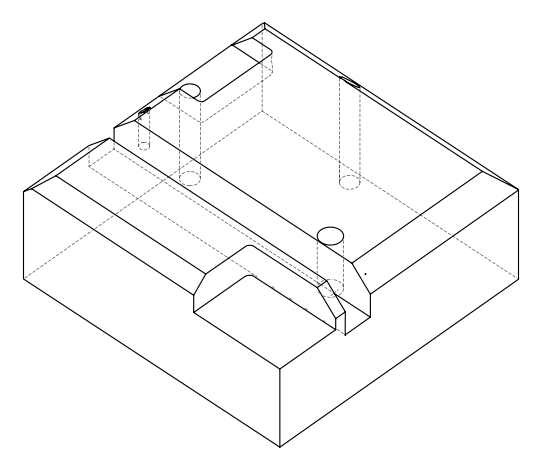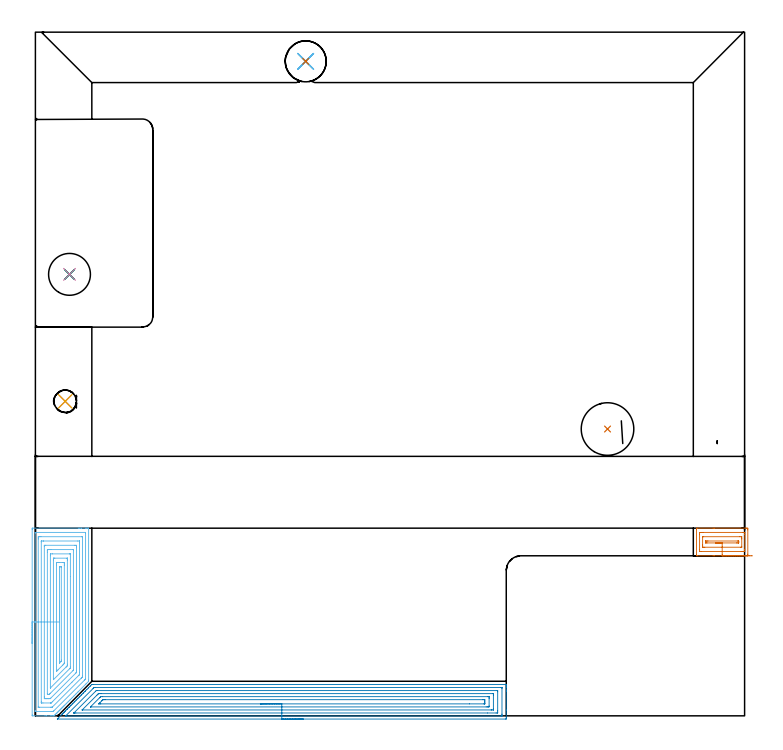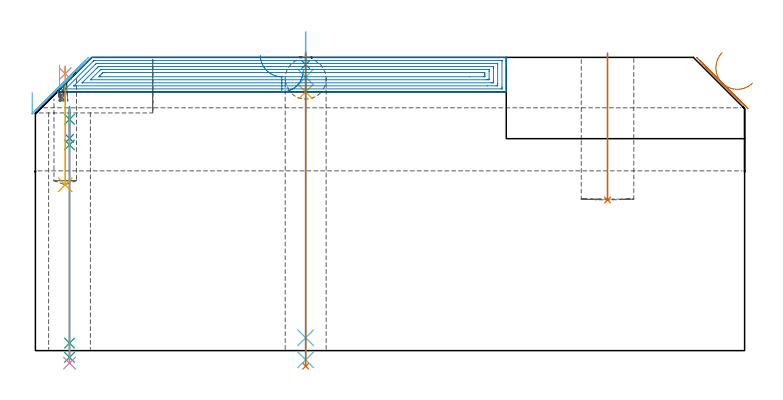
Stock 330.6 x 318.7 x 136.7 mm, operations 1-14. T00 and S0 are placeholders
(PLAN: 20 operations, 12 tool changes, 141.2 min)
(1 INDEXABLE_INSERT_DRILL_BLIND_HOLE_FROM_SOLID | STEP1POCKET | NXT0302_020 | 0.28 min | 31190 mm3)
(2 SPOT_DRILL | STEP1HOLE | NXT0321_9005460120000 | 0.05 min | 222 mm3)
(3 SPOT_DRILL_1 | STEP1HOLE_1 | NXT0321_9005460120000 | 0.05 min | 3108 mm3)
(4 SPOT_DRILL_2 | STEP1POCKET_1 | NXT0321_9005460120000 | 0.03 min | 701 mm3)
(5 DRILL_BLIND_HOLE_INTO_CENTER | STEP1HOLE | NXT0301_076 | 0.07 min | 1095 mm3)
(6 GUN_DRILL_THROUGH_HOLE | STEP1HOLE | UGT0307_009 | 0.74 min | 14107 mm3)
(7 DRILL_TO_ENLARGE_THROUGH_HOLE | STEP1HOLE | UGT0301_258 | 0.58 min | 23703 mm3)
(8 DRILL_BLIND_HOLE_INTO_CENTER_1 | STEP1HOLE_1 | UGT0301_198 | 0.06 min | 398 mm3)
(9 GUN_DRILL_THROUGH_HOLE_1 | STEP1HOLE_1 | UGT0307_003 | 0.55 min | 3837 mm3)
(10 SPADE_DRILL_TO_ENLARGE_THROUGH_HOLE | STEP1HOLE_1 | UGT0306_010 | 0.48 min | 33441 mm3)
(11 DRILL_BLIND_HOLE_INTO_CENTER_2 | STEP1POCKET_1 | NXT0301_076 | 0.22 min | 4461 mm3)
(12 AREA_MILL | FG_CHAMFER_SURFACE | UGT0205_001 | 6.89 min | 33155 mm3)
(13 AREA_MILL_1 | FG_CHAMFER_SURFACE_1 | UGT0205_001 | 1.26 min | 8391 mm3)
(14 AREA_MILL_2 | FG_CHAMFER_SURFACE_2 | UGT0205_001 | 9.97 min | 26700 mm3)
(15 AREA_MILL_3 | FG_CHAMFER_SURFACE_3 | UGT0205_001 | 8.74 min | 57070 mm3)
(16 AREA_MILL_4 | FG_CHAMFER_SURFACE_4 | UGT0205_001 | 13.74 min | 58611 mm3)
(17 AREA_MILL_5 | FG_CHAMFER_SURFACE_5 | UGT0205_001 | 21.66 min | 79391 mm3)
(18 MILL_CORNER_NOTCH_RECTANGULAR | CORNER_NOTCH_RECTANGULAR | NXT0201_011 | Follow Part, ap 3, ae 75% | 31.05 min | 310440 mm3)
(19 MILL_SLOT | SLOT_PARTIAL_RECTANGULAR | NXT0201_009 | Follow Part, ap 2, ae 75% | 33.45 min | 108676 mm3)
(20 MILL_RECTANGULAR_SLOT | SLOT_RECTANGULAR | UGT0201_004 | Follow Part, ap 8, ae 75% | 11.26 min | 573673 mm3)
(TOOL NXT0302_020 | Index. Insert Drill 24.5mm [880-D2450L25-03] | D24.5 PA176 FL74 Z2)
(TOOL NXT0321_9005460120000 | NC Spot Drill, 142deg, 12mm, Carbide, Uncoated | D12 PA142 FL30 Z2)
(TOOL NXT0301_076 | Carbide Drill 10.5mm [860.1-1050-032A1-MM 2214] | D10.5 PA140 FL55 Z2)
(TOOL UGT0307_009 | Gun Drill 12 mm | D12 PA130 FL24 Z1)
(TOOL UGT0301_258 | Twist Drill 19.1 mm | D19.1 PA118 FL140 Z2)
(TOOL UGT0301_198 | Twist Drill 7.9 mm | D7.9 PA118 FL73 Z2)
(TOOL UGT0307_003 | Gun Drill 7 mm | D7 PA130 FL24 Z1)
(TOOL UGT0306_010 | Spade Drill 19.5mm | D19.5 PA132 FL10 Z2)
(TOOL UGT0205_001 | Chamfer Mill 20 x 3 x 45 deg. | D20 FL50 Z2)
(TOOL NXT0201_011 | ENDMILL 12mm [2P460-1200-NA 1630] | D12 FL38 Z6)
(TOOL NXT0201_009 | ENDMILL 8mm [2P460-0800-NA 1630] | D8 FL26 Z6)
(TOOL UGT0201_004 | End Mill 32 mm | D32 FL53 Z6)
(OP 1 INDEXABLE_INSERT_DRILL_BLIND_HOLE_FROM_SOLID)
G17 G21 G94 G90
T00 M6
G54
G17 G0 G90 X266.7 Y133.7 S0 M3
G43 Z146.7 H1
G94 G81 G98 Z70.2 F250. R138.7
G80
M5
M2
(OP 2 SPOT_DRILL)
G17 G21 G94 G90
T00 M6
G54
G17 G0 G90 X126. Y305.1 S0 M3
G43 Z146.7 H0
G94 G81 G98 Z133.35 F250. R139.35
G80
M5
M2
(OP 3 SPOT_DRILL_1)
G17 G21 G94 G90
T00 M6
G54
G17 G0 G90 X15.9 Y205.8 S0 M3
G43 Z146.7 H0
G94 G81 G98 Z107.8 F250. R113.8
G80
M5
M2
(OP 4 SPOT_DRILL_2)
G17 G21 G94 G90
T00 M6
G54
G17 G0 G90 X13.9 Y146.6 S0 M3
G43 Z146.7 H0
G94 G81 G98 Z129.098 F250. R132.55
G80
M5
M2
(OP 5 DRILL_BLIND_HOLE_INTO_CENTER)
G17 G21 G94 G90
T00 M6
G54
G17 G0 G90 X126. Y305.1 S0 M3
G43 Z146.7 H1
G94 G81 G98 Z120.6 F250. R138.35
G80
M5
M2
(OP 6 GUN_DRILL_THROUGH_HOLE)
G17 G21 G94 G90
T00 M6
G54
G17 G0 G90 X126. Y305.1 M8
G43 Z148.526 H0
S716 M3
G94 G1 Z127.552 F125. M26
G4 X.084
Z6. F250.
G4 X.084
Z-4.298 F125.
G4 X.084
M5
M9
G0 Z148.526
M2
(OP 7 DRILL_TO_ENLARGE_THROUGH_HOLE)
G17 G21 G94 G90
T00 M6
G54
G17 G0 G90 X126. Y305.1 S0 M3
G43 Z146.7 H0
G94 G73 G98 Z-7.238 F250. Q17.949 R138.35
G80
M5
M2
(OP 8 DRILL_BLIND_HOLE_INTO_CENTER_1)
G17 G21 G94 G90
T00 M6
G54
G17 G0 G90 X15.9 Y205.8 S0 M3
G43 Z146.7 H0
G94 G81 G98 Z98.95 F250. R112.8
G80
M5
M2
(OP 9 GUN_DRILL_THROUGH_HOLE_1)
G17 G21 G94 G90
T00 M6
G54
G17 G0 G90 X15.9 Y205.8 M8
G43 Z146.7 H0
Z111.396
S716 M3
G94 G1 Z95.921 F125. M26
G4 X.084
Z3.5 F250.
G4 X.084
Z-3.132 F125.
G4 X.084
M5
M9
G0 Z111.396
Z146.7
M2
(OP 10 SPADE_DRILL_TO_ENLARGE_THROUGH_HOLE)
G17 G21 G94 G90
T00 M6
G54
G17 G0 G90 X15.9 Y205.8 S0 M3
G43 Z146.7 H0
G94 G73 G98 Z-5.841 F250. Q19.44 R112.8
G80
M5
M2
(OP 11 DRILL_BLIND_HOLE_INTO_CENTER_2)
G17 G21 G94 G90
T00 M6
G54
G17 G0 G90 X13.9 Y146.6 S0 M3
G43 Z146.7 H1
G94 G81 G98 Z77.3 F250. R131.55
G80
M5
M2
(OP 12 AREA_MILL)
G17 G21 G94 G90
T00 M6
G54
G17 G0 G90 X-1.5 Y33.75 S1061 M3
G43 Z146.7 H0
Z120.4
G94 G1 Y33.788 Z119.528 F250.
Y33.902 Z118.664
Y34.091 Z117.812
Y34.353 Z116.98
Y34.687 Z116.174
Y35.09 Z115.4
Y35.558 Z114.664
Y36.09 Z113.972
Y36.679 Z113.329
Y37.322 Z112.74
Y38.014 Z112.209
Y38.75 Z111.74
Y39.524 Z111.337
Y40.33 Z111.003
Y41.162 Z110.741
Y42.013 Z110.552
Y42.878 Z110.438
Y43.75 Z110.4
Y86.926
X-1.497 Y87.191 Z110.402
X-1.491 Y87.49 Z110.405
X-1.187 Y87.5 Z110.71
X20.016 Z131.911
X20.592 Z132.487
X21.227 Z133.125
X21.487 Z133.384
X23.275 Z135.17
X23.794 Z135.693
X24.435 Z136.333
X24.749 Y87.493 Z136.641
X24.797 Y87.49 Z136.688
X24.8 Y87.371 Z136.7
Y16.598
X24.793 Y16.099 Z136.693
X24.783 Y16.083 Z136.683
X23.573 Y14.873 Z135.472
X19.842 Y11.141 Z131.741
X19.514 Y10.812 Z131.41
X18.963 Y10.263 Z130.863
X18.623 Y9.922 Z130.52
X18.085 Y9.385 Z129.985
X17.733 Y9.031 Z129.629
X17.206 Y8.506 Z129.106
X16.843 Y8.141 Z128.739
X16.396 Y7.696 Z128.296
X16.121 Y7.418 Z128.016
X15.506 Y6.806 Z127.406
X15.227 Y6.524 Z127.122
X14.616 Y5.916 Z126.516
X14.333 Y5.63 Z126.228
X13.725 Y5.025 Z125.625
X13.438 Y4.736 Z125.334
X13.281 Y4.58 Z125.179
X13.148 Y4.447 Z125.046
X12.991 Y4.289 Z124.886
X12.836 Y4.135 Z124.734
X12.699 Y3.997 Z124.596
X12.544 Y3.842 Z124.439
X12.391 Y3.69 Z124.289
X12.249 Y3.548 Z124.147
X12.097 Y3.395 Z123.992
X11.946 Y3.245 Z123.844
X11.8 Y3.099 Z123.698
X11.65 Y2.948 Z123.545
X11.501 Y2.8 Z123.399
X11.351 Y2.65 Z123.249
X11.203 Y2.5 Z123.098
X11.056 Y2.355 Z122.954
X10.902 Y2.201 Z122.8
X10.756 Y2.053 Z122.651
X10.611 Y1.91 Z122.509
X10.453 Y1.752 Z122.351
X10.309 Y1.606 Z122.204
X10.166 Y1.464 Z122.063
X10.004 Y1.302 Z121.901
X9.861 Y1.159 Z121.757
X9.721 Y1.019 Z121.618
X9.554 Y0.853 Z121.452
X9.414 Y0.712 Z121.31
X9.276 Y0.574 Z121.173
X9.105 Y0.404 Z121.003
X8.967 Y0.265 Z120.863
X8.829 Y0.129 Z120.727
X8.705 Y0.01 Z120.602
X8.614 Y0. Z120.512
X8.261 Z120.16
X7.698 Z119.596
X7.179 Z119.074
X5.131 Z117.028
X4.496 Z116.39
X-1.188 Y0.001 Z110.709
X-1.491 Y0.01 Z110.405
X-1.499 Y0.311 Z110.399
Y0.346
X-1.5 Y43.75 Z110.4
X-0.086 Z111.814
Y85.255
X-0.084 Y85.365 Z111.816
X-0.082 Y85.438 Z111.818
X-0.079 Y85.488 Z111.821
X-0.063 Y85.491 Z111.837
X0.025 Y85.494 Z111.925
X0.563 Y85.5 Z112.463
X23.326 Y85.499 Z135.226
X23.357 Y85.498 Z135.257
X23.374 Y85.495 Z135.274
X23.378 Y85.492 Z135.278
X23.38 Y85.474 Z135.28
X23.384 Y85.255 Z135.284
X23.385 Y85.145 Z135.285
X23.386 Y85.035 Z135.286
X23.385 Y17.379 Z135.285
X23.384 Y17.268 Z135.284
X23.382 Y17.195 Z135.282
X23.379 Y17.141 Z135.279
X23.364 Y17.124 Z135.264
X23.275 Y17.028 Z135.175
X23.061 Y16.811 Z134.961
X22.849 Y16.598 Z134.749
X8.604 Y2.355 Z120.504
X8.336 Y2.093 Z120.236
X8.249 Y2.01 Z120.149
X8.073 Y2.007 Z119.973
X7.534 Y2.001 Z119.434
X-0.026 Y2. Z111.874
X-0.057 Y2.002 Z111.843
X-0.074 Y2.005 Z111.826
X-0.078 Y2.008 Z111.822
X-0.08 Y2.026 Z111.82
X-0.084 Y2.245 Z111.816
X-0.085 Y2.355 Z111.815
X-0.086 Y2.465 Z111.814
Y43.75
X1.329 Z113.229
Y82.475
X1.33 Y82.956 Z113.23
X1.334 Y83.365 Z113.234
X1.335 Y83.476 Z113.235
X1.542 Y83.49 Z113.442
X1.679 Y83.498 Z113.579
X1.813 Y83.499 Z113.713
X2.572 Y83.5 Z114.472
X21.487 Z133.387
X21.622 Y83.498 Z133.522
X21.893 Y83.493 Z133.793
X21.965 Y83.49 Z133.865
X21.967 Y83.475 Z133.867
X21.97 Y83.434 Z133.87
X21.971 Y83.365 Z133.871
Y18.786
Y18.379
X21.969 Y18.258 Z133.869
X21.966 Y18.199 Z133.866
X21.963 Y18.174 Z133.863
X21.946 Y18.154 Z133.846
X21.832 Y18.035 Z133.732
X21.487 Y17.686 Z133.387
X21.388 Y17.587 Z133.288
X7.936 Y4.135 Z119.836
X7.851 Y4.054 Z119.751
X7.815 Y4.022 Z119.715
X7.797 Y4.01 Z119.697
X7.721 Y4.007 Z119.621
X7.45 Y4.001 Z119.35
X7.314 Y4. Z119.214
X7.179 Z119.079
X1.813 Z113.713
X1.678 Y4.002 Z113.578
X1.406 Y4.007 Z113.306
X1.334 Y4.01 Z113.234
X1.333 Y4.025 Z113.233
X1.33 Y4.066 Z113.23
X1.329 Y4.135 Z113.229
Y43.75
X2.743 Z114.643
Y81.122
X2.745 Y81.336 Z114.645
X2.747 Y81.442 Z114.647
X2.749 Y81.487 Z114.649
X2.8 Y81.493 Z114.7
X3.602 Y81.499 Z115.502
X3.687 Y81.5 Z115.587
X19.783 Y81.499 Z131.683
X20.516 Y81.49 Z132.416
X20.551 Y81.485 Z132.451
X20.553 Y81.443 Z132.453
X20.555 Y81.341 Z132.455
X20.557 Y81.137 Z132.457
Y80.729
Y20.194
X20.556 Y19.305 Z132.456
X20.554 Y19.269 Z132.454
X20.551 Y19.22 Z132.451
X20.514 Y19.174 Z132.414
X20.434 Y19.089 Z132.334
X20.313 Y18.964 Z132.213
X17.05 Y15.698 Z128.95
X8.073 Y6.721 Z119.973
X7.668 Y6.319 Z119.568
X7.504 Y6.159 Z119.404
X7.372 Y6.032 Z119.272
X7.329 Y6.01 Z119.229
X7.28 Y6.006 Z119.18
X7.179 Y6.002 Z119.079
X7.094 Y6. Z118.994
X3.516 Z115.416
X2.784 Y6.01 Z114.684
X2.749 Y6.015 Z114.649
X2.747 Y6.057 Z114.647
X2.745 Y6.159 Z114.645
X2.743 Y6.363 Z114.643
Y6.771
Y43.75
X4.157 Z116.057
Y78.914
X4.158 Y79.25 Z116.058
X4.16 Y79.364 Z116.06
X4.164 Y79.452 Z116.064
X4.17 Y79.49 Z116.07
X4.202 Y79.492 Z116.102
X4.496 Y79.497 Z116.396
X4.802 Y79.5 Z116.702
X18.215 Z130.115
X18.804 Y79.497 Z130.704
X19.116 Y79.494 Z131.016
X19.137 Y79.484 Z131.037
X19.139 Y79.471 Z131.039
X19.142 Y78.914 Z131.042
X19.143 Y78.576 Z131.043
Y21.049
X19.142 Y20.713 Z131.042
X19.139 Y20.436 Z131.039
X19.136 Y20.299 Z131.036
X19.125 Y20.235 Z131.025
X19.057 Y20.159 Z130.957
X18.932 Y20.031 Z130.832
X18.804 Y19.902 Z130.704
X7.179 Y8.277 Z119.079
X6.983 Y8.085 Z118.883
X6.927 Y8.033 Z118.827
X6.905 Y8.015 Z118.805
X6.866 Y8.007 Z118.766
X6.285 Y8.001 Z118.185
X5.979 Y8. Z117.879
X5.39 Z117.29
X5.085 Z116.985
X4.496 Y8.003 Z116.396
X4.184 Y8.006 Z116.084
X4.163 Y8.016 Z116.063
X4.161 Y8.029 Z116.061
X4.158 Y8.586 Z116.058
X4.157 Y8.924 Z116.057
Y43.75
X5.571 Z117.471
Y76.243
X5.572 Y76.952 Z117.472
X5.574 Y77.133 Z117.474
X5.578 Y77.479 Z117.478
X5.923 Y77.494 Z117.823
X6.285 Y77.498 Z118.185
X6.811 Y77.5 Z118.711
X7.179 Z119.079
X17.542 Z129.442
X17.677 Y77.497 Z129.577
X17.7 Y77.495 Z129.6
X17.719 Y77.491 Z129.619
X17.722 Y77.464 Z129.622
X17.726 Y77.316 Z129.626
X17.728 Y77.133 Z129.628
Y21.584
X17.726 Y21.407 Z129.626
X17.723 Y21.319 Z129.623
X17.721 Y21.28 Z129.621
X17.7 Y21.258 Z129.6
X17.5 Y21.049 Z129.4
X6.999 Y10.546 Z118.899
X6.818 Y10.367 Z118.718
X6.548 Y10.104 Z118.448
X6.461 Y10.021 Z118.361
X6.285 Y10.01 Z118.185
X5.757 Y10.001 Z117.657
X5.623 Y10.003 Z117.523
X5.6 Y10.005 Z117.5
X5.581 Y10.009 Z117.481
X5.578 Y10.036 Z117.478
X5.574 Y10.184 Z117.474
X5.572 Y10.367 Z117.472
X5.571 Y43.75 Z117.471
X6.985 Z118.885
X6.986 Y74.655 Z118.886
X6.988 Y75.353 Z118.888
X6.99 Y75.448 Z118.89
X6.992 Y75.488 Z118.892
X7.037 Y75.494 Z118.937
X7.179 Y75.497 Z119.079
X7.925 Y75.5 Z119.825
X15.974 Z127.874
X16.121 Y75.497 Z128.021
X16.269 Y75.492 Z128.169
X16.305 Y75.49 Z128.205
X16.308 Y75.467 Z128.208
X16.312 Y75.417 Z128.212
X16.314 Y75.353 Z128.214
X16.315 Y64.912 Z128.215
X16.314 Y22.83 Z128.214
X16.313 Y22.638 Z128.213
X16.311 Y22.445 Z128.211
X16.308 Y22.321 Z128.208
X16.26 Y22.268 Z128.16
X16.121 Y22.121 Z128.021
X16.031 Y22.029 Z127.931
X15.943 Y21.94 Z127.843
X7.109 Y13.107 Z119.009
X7.038 Y13.037 Z118.938
X7.015 Y13.022 Z118.915
X6.992 Y13.009 Z118.892
X6.989 Y13.037 Z118.889
X6.987 Y13.071 Z118.887
X6.986 Y13.229 Z118.886
X6.985 Y43.75 Z118.885
X8.4 Z120.3
Y72.682
X8.403 Y73.244 Z120.303
X8.407 Y73.435 Z120.307
X8.409 Y73.49 Z120.309
X8.454 Y73.493 Z120.354
X8.557 Y73.496 Z120.457
X8.967 Y73.5 Z120.867
X9.04 Z120.94
X14.751 Y73.499 Z126.651
X14.837 Y73.497 Z126.737
X14.88 Y73.492 Z126.78
X14.894 Y73.489 Z126.794
X14.895 Y73.477 Z126.795
X14.898 Y73.391 Z126.798
X14.9 Y73.008 Z126.8
Y72.682
Y24.045
X14.898 Y23.72 Z126.798
X14.895 Y23.438 Z126.795
X14.894 Y23.371 Z126.794
X14.866 Y23.325 Z126.766
X14.8 Y23.255 Z126.7
X14.383 Y22.83 Z126.283
X14.358 Y22.805 Z126.258
X8.491 Y16.938 Z120.391
X8.451 Y16.9 Z120.351
X8.421 Y16.875 Z120.321
X8.409 Y16.866 Z120.309
X8.406 Y16.875 Z120.306
X8.403 Y16.989 Z120.303
X8.4 Y17.162 Z120.3
Y43.75
X9.814 Z121.714
Y70.059
X9.816 Y70.902 Z121.716
X9.818 Y70.945 Z121.718
X9.861 Y71.49 Z121.761
X10.158 Y71.496 Z122.058
X10.756 Y71.499 Z122.656
X11.049 Y71.5 Z122.949
X12.839 Y71.498 Z124.739
X13.438 Y71.49 Z125.338
X13.482 Y70.902 Z125.382
X13.484 Y70.857 Z125.384
X13.486 Y70.012 Z125.386
Y24.563
X13.485 Y24.515 Z125.385
X13.479 Y24.421 Z125.379
X13.476 Y24.383 Z125.376
X13.466 Y24.37 Z125.366
X13.438 Y24.337 Z125.338
X13.13 Y24.027 Z125.03
X12.824 Y23.72 Z124.724
X10.454 Y21.35 Z122.354
X10.153 Y21.049 Z122.053
X10.006 Y20.906 Z121.906
X9.861 Y20.769 Z121.761
X9.821 Y20.734 Z121.721
X9.814 Y21.049 Z121.714
Y43.75
X11.228 Z123.128
X11.229 Y69.121 Z123.129
X11.23 Y69.331 Z123.13
X11.233 Y69.436 Z123.133
X11.235 Y69.48 Z123.135
X11.278 Y69.492 Z123.178
X11.65 Z123.55
X12.03 Y69.49 Z123.93
X12.066 Y69.483 Z123.966
X12.068 Y69.447 Z123.968
X12.07 Y69.373 Z123.97
X12.072 Y69.261 Z123.972
Y69.121
Y25.971
X12.07 Y25.5 Z123.97
X12.068 Y25.449 Z123.968
X12.065 Y25.427 Z123.965
X12.05 Y25.407 Z123.95
X11.986 Y25.335 Z123.886
X11.902 Y25.249 Z123.802
X11.265 Y24.61 Z123.165
X11.252 Y24.599 Z123.152
X11.243 Y24.594 Z123.143
X11.235 Y24.593 Z123.135
X11.232 Y24.597 Z123.132
X11.23 Y24.61 Z123.13
X11.229 Y24.644 Z123.129
X11.228 Y43.75 Z123.128
Y44.622 Z123.166
Y45.486 Z123.28
Y46.338 Z123.469
Y47.17 Z123.731
Y47.976 Z124.065
Y48.75 Z124.468
Y49.486 Z124.936
Y50.178 Z125.468
Y50.821 Z126.057
Y51.41 Z126.7
Y51.942 Z127.392
Y52.41 Z128.128
Y52.813 Z128.902
Y53.147 Z129.708
Y53.409 Z130.54
Y53.598 Z131.392
Y53.712 Z132.256
Y53.75 Z133.128
G0 Z146.7
M5
M2
(OP 13 AREA_MILL_1)
G17 G21 G94 G90
T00 M6
G54
G17 G0 G90 X334.292 Y74.6 S1061 M3
G43 Z146.7 H0
Z124.744
G94 G1 X333.649 Z124.155 F250.
X332.957 Z123.624
X332.221 Z123.155
X331.447 Z122.752
X330.641 Z122.419
X329.809 Z122.156
X328.958 Z121.967
X328.093 Z121.853
X327.221 Z121.815
X326.35 Z121.853
X325.485 Z121.967
X324.633 Z122.156
X323.801 Z122.419
X322.995 Z122.752
X322.221 Z123.155
X321.485 Z123.624
X320.793 Z124.155
X320.15 Z124.744
X316.618 Z128.276
X315.937 Z128.963
X308.564 Y74.601 Z136.334
X308.206 Y74.61 Z136.692
X308.2 Y74.937 Z136.7
Y87.163
X308.206 Y87.49 Z136.692
X308.564 Y87.5 Z136.334
X315.937 Z128.963
X316.618 Z128.276
X331.287 Z113.607
X331.628 Y87.499 Z113.266
X332.09 Y87.495 Z112.804
X332.097 Y87.163 Z112.803
X332.1 Y86.696 Z112.8
Y75.343
X332.098 Y74.937 Z112.802
X332.09 Y74.605 Z112.804
X331.968 Y74.601 Z112.927
X320.15 Y74.6 Z124.744
X320.152 Y74.936 Z124.748
Y74.937
X320.15 Y76.6 Z124.75
X310.438 Z134.462
X309.637 Y76.603 Z135.263
X309.63 Y76.609 Z135.27
X309.621 Y76.618 Z135.279
X309.619 Y76.684 Z135.281
X309.614 Y77.498 Z135.286
Y77.557
Y84.543
X309.62 Y85.353 Z135.28
X309.621 Y85.416 Z135.279
X310.359 Y85.494 Z134.541
X310.438 Y85.497 Z134.462
X311.236 Y85.5 Z133.664
X329.862 Z115.038
X330.663 Y85.497 Z114.237
X330.67 Y85.491 Z114.23
X330.679 Y85.482 Z114.221
X330.681 Y85.416 Z114.219
X330.686 Y84.602 Z114.214
Y84.543
Y77.557
X330.681 Y76.747 Z114.219
X330.679 Y76.684 Z114.221
X329.941 Y76.606 Z114.959
X329.862 Y76.603 Z115.038
X329.064 Y76.6 Z115.836
X320.15 Z124.75
Y78.6
X312.032 Z132.868
X311.321 Y78.601 Z133.579
X311.146 Y78.603 Z133.754
X311.04 Y78.61 Z133.86
X311.035 Y78.64 Z133.865
X311.032 Y78.715 Z133.868
X311.029 Y79.303 Z133.871
Y79.592
Y83.085
X311.032 Y83.375 Z133.868
X311.035 Y83.456 Z133.865
X311.038 Y83.491 Z133.862
X311.055 Y83.493 Z133.845
X311.143 Y83.497 Z133.757
X311.321 Y83.499 Z133.579
X311.493 Y83.5 Z133.407
X328.268 Z116.632
X328.979 Y83.498 Z115.921
X329.154 Y83.497 Z115.746
X329.26 Y83.49 Z115.64
X329.265 Y83.46 Z115.635
X329.268 Y83.385 Z115.632
X329.271 Y82.797 Z115.629
Y82.507
Y79.015
X329.268 Y78.725 Z115.632
X329.265 Y78.644 Z115.635
X329.262 Y78.609 Z115.638
X329.245 Y78.607 Z115.655
X329.157 Y78.603 Z115.743
X328.979 Y78.601 Z115.921
X328.807 Y78.6 Z116.093
X320.15 Z124.75
Y80.6
X313.087 Y80.601 Z131.813
X312.656 Y80.603 Z132.244
X312.482 Y80.61 Z132.418
X312.449 Y80.618 Z132.451
X312.447 Y80.678 Z132.453
X312.444 Y80.812 Z132.456
Y81.05
X312.445 Y81.368 Z132.455
X312.447 Y81.447 Z132.453
X312.449 Y81.48 Z132.451
X312.481 Y81.49 Z132.419
X312.635 Y81.497 Z132.265
X313.087 Y81.499 Z131.813
X313.515 Y81.5 Z131.385
X327.213 Y81.499 Z117.687
X327.644 Y81.497 Z117.256
X327.818 Y81.49 Z117.082
X327.851 Y81.482 Z117.049
X327.853 Y81.422 Z117.047
X327.856 Y81.288 Z117.044
Y81.05
X327.855 Y80.732 Z117.045
X327.853 Y80.653 Z117.047
X327.851 Y80.62 Z117.049
X327.819 Y80.61 Z117.081
X327.665 Y80.603 Z117.235
X327.213 Y80.601 Z117.687
X326.785 Y80.6 Z118.115
X320.15 Z124.75
X319.561 Z125.393
X319.03 Z126.085
X318.561 Z126.821
X318.158 Z127.595
X317.824 Z128.401
X317.562 Z129.233
X317.373 Z130.085
X317.259 Z130.949
X317.221 Z131.821
X317.259 Z132.693
X317.373 Z133.558
X317.562 Z134.409
X317.824 Z135.241
X318.158 Z136.047
X318.561 Z136.821
X319.03 Z137.557
X319.561 Z138.249
X320.15 Z138.892
G0 Z146.7
M5
M2
(OP 14 AREA_MILL_2)
G17 G21 G94 G90
T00 M6
G54
G17 G0 G90 X124.85 Y-1.5 S1061 M3
G43 Z146.7 H0
Z130.6
G94 G1 X124.812 Z129.728 F250.
X124.698 Z128.864
X124.509 Z128.012
X124.247 Z127.18
X123.913 Z126.374
X123.51 Z125.6
X123.042 Z124.864
X122.511 Z124.172
X121.921 Z123.529
X121.278 Z122.94
X120.586 Z122.409
X119.85 Z121.94
X119.076 Z121.537
X118.27 Z121.203
X117.438 Z120.941
X116.587 Z120.752
X115.722 Z120.638
X114.85 Z120.6
X10.367
X10.33 Y-1.499 Z120.601
X10.216 Y-1.492 Z120.606
X10.277 Y-1.426 Z120.672
X10.367 Y-1.332 Z120.765
X10.462 Y-1.237 Z120.861
X11.402 Y-0.298 Z121.802
X12.489 Y0.79 Z122.888
X12.6 Y0.901 Z122.997
X12.939 Y1.239 Z123.339
X13.148 Y1.448 Z123.548
X13.375 Y1.676 Z123.774
X13.493 Y1.794 Z123.89
X13.853 Y2.153 Z124.253
X14.021 Y2.321 Z124.421
X14.555 Y2.858 Z124.952
X14.832 Y3.132 Z125.232
X14.894 Y3.194 Z125.294
X15.441 Y3.744 Z125.839
X15.725 Y4.025 Z126.125
X15.739 Y4.039 Z126.139
X16.328 Y4.63 Z126.725
X16.618 Y4.918 Z127.018
X17.214 Y5.516 Z127.611
X17.511 Y5.811 Z127.911
X18.1 Y6.402 Z128.498
X18.425 Y6.724 Z128.824
X18.987 Y7.288 Z129.384
X19.339 Y7.639 Z129.739
X19.873 Y8.175 Z130.271
X20.465 Y8.765 Z130.865
X20.637 Y8.938 Z131.035
X20.759 Y9.061 Z131.157
X21.351 Y9.652 Z131.751
X21.53 Y9.831 Z131.928
X21.646 Y9.947 Z132.044
X22.238 Y10.538 Z132.637
X22.423 Y10.724 Z132.822
X22.532 Y10.833 Z132.93
X23.124 Y11.424 Z133.524
X23.316 Y11.617 Z133.715
X23.418 Y11.719 Z133.817
X24.01 Y12.31 Z134.41
X24.655 Y12.956 Z135.055
X25.548 Y13.849 Z135.948
X25.738 Y14.038 Z136.138
X26.227 Y14.526 Z136.626
X26.305 Y14.599 Z136.684
X26.888 Y14.6 Z136.7
X219.333
X219.49 Y14.597 Z136.688
X219.493 Y14.573 Z136.664
X219.5 Y14.213 Z136.313
Y13.859 Z135.958
Y13.196 Z135.291
Y11.979 Z134.076
Y11.424 Z133.518
Y2.701 Z124.798
Y-0.982 Z121.115
X219.498 Y-1.262 Z120.835
X219.49 Y-1.492 Z120.606
X219.259 Y-1.499 Z120.599
X114.85 Y-1.5 Z120.6
Y-0.086 Z122.014
X14.375
X14.179 Y-0.082 Z122.018
X14.093 Y-0.079 Z122.021
X14.1 Y-0.062 Z122.038
X14.127 Y-0.03 Z122.07
X14.22 Y0.068 Z122.168
X26.888 Y12.737 Z134.837
X27.121 Y12.965 Z135.065
X27.345 Y13.179 Z135.279
X27.792 Y13.186 Z135.286
X217.101
X217.323 Y13.185 Z135.285
X217.428 Y13.182 Z135.282
X217.478 Y13.179 Z135.279
X217.49 Y13.174 Z135.274
X217.493 Y13.156 Z135.256
X217.498 Y13.05 Z135.15
X217.5 Y12.8 Z134.9
Y0.79 Z122.89
X217.498 Y0.395 Z122.495
X217.49 Y-0.002 Z122.098
X217.478 Y-0.079 Z122.021
X217.431 Y-0.082 Z122.018
X217.321 Y-0.084 Z122.016
X217.101 Y-0.086 Z122.014
X114.85
Y1.328 Z123.428
X18.851 Y1.329 Z123.429
X18.307 Y1.33 Z123.43
X17.983 Y1.334 Z123.434
X17.958 Y1.335 Z123.435
X17.95 Y1.341 Z123.441
X17.952 Y1.347 Z123.447
X17.958 Y1.357 Z123.457
X28.024 Y11.424 Z133.524
X28.352 Y11.743 Z133.843
X28.374 Y11.763 Z133.863
X28.412 Y11.766 Z133.866
X28.499 Y11.769 Z133.869
X28.674 Y11.771 Z133.871
X215.315
X215.431 Y11.769 Z133.869
X215.473 Y11.767 Z133.867
X215.488 Y11.765 Z133.865
X215.491 Y11.73 Z133.83
X215.496 Y11.608 Z133.708
X215.499 Y11.424 Z133.524
X215.5 Y11.24 Z133.34
Y2.378 Z124.478
X215.497 Y1.676 Z123.776
X215.494 Y1.498 Z123.598
X215.48 Y1.336 Z123.436
X215.315 Y1.334 Z123.434
X214.771 Y1.33 Z123.43
X210.784 Y1.328 Z123.428
X114.85
Y2.743 Z124.843
X21.899
X21.846 Y2.745 Z124.845
X21.81 Y2.747 Z124.847
X21.808 Y2.749 Z124.849
X21.811 Y2.755 Z124.855
X21.875 Y2.824 Z124.924
X21.949 Y2.9 Z125.
X22.015 Y2.967 Z125.067
X28.687 Y9.639 Z131.739
X29.134 Y10.082 Z132.182
X29.281 Y10.226 Z132.326
X29.398 Y10.337 Z132.437
X29.567 Y10.35 Z132.45
X29.753 Y10.353 Z132.453
X30.46 Y10.357 Z132.457
X30.642
X213.4
X213.465 Y10.356 Z132.456
X213.486 Y10.354 Z132.454
X213.491 Y10.352 Z132.452
X213.494 Y10.344 Z132.444
X213.498 Y10.293 Z132.393
X213.499 Y10.089 Z132.189
X213.5 Y9.68 Z131.78
Y3.448 Z125.548
X213.496 Y3.019 Z125.119
X213.492 Y2.805 Z124.905
X213.49 Y2.757 Z124.857
X213.447 Y2.75 Z124.85
X213.342 Y2.747 Z124.847
X212.636 Y2.743 Z124.843
X212.454
X114.85
Y4.157 Z126.257
X25.995 Y4.158 Z126.258
X25.816 Y4.16 Z126.26
X25.698 Y4.163 Z126.263
X25.675 Y4.165 Z126.265
X25.705 Y4.199 Z126.299
X25.755 Y4.253 Z126.353
X25.833 Y4.335 Z126.435
X25.914 Y4.415 Z126.515
X29.917 Y8.418 Z130.518
X30.27 Y8.765 Z130.865
X30.367 Y8.857 Z130.957
X30.46 Y8.936 Z131.036
X31.175 Y8.942 Z131.042
X31.353
X210.849 Y8.943 Z131.043
X211.481 Y8.936 Z131.036
X211.49 Y8.913 Z131.013
X211.494 Y8.857 Z130.957
X211.497 Y8.765 Z130.865
X211.5 Y8.12 Z130.22
X211.499 Y4.577 Z126.677
X211.494 Y4.335 Z126.435
X211.49 Y4.18 Z126.28
X211.207 Y4.164 Z126.264
X211.026 Y4.16 Z126.26
X210.849 Y4.158 Z126.258
X210.135 Y4.157 Z126.257
X114.85
Y5.571 Z127.671
X30.46
X30.106 Y5.572 Z127.672
X29.625 Y5.577 Z127.677
X29.567 Y5.578 Z127.678
X29.562 Y5.603 Z127.703
X29.567 Y5.615 Z127.715
X29.812 Y5.864 Z127.964
X30.055 Y6.107 Z128.207
X30.941 Y6.993 Z129.093
X31.146 Y7.198 Z129.298
X31.353 Y7.402 Z129.502
X31.456 Y7.496 Z129.596
X31.49 Y7.522 Z129.622
X31.53 Y7.524 Z129.624
X31.708 Y7.527 Z129.627
X32.246 Y7.529 Z129.629
X32.599
X208.524 Y7.528 Z129.628
X209.063 Y7.525 Z129.625
X209.424 Y7.522 Z129.622
X209.49 Y7.514 Z129.614
X209.496 Y7.45 Z129.55
X209.499 Y6.993 Z129.093
X209.5 Y6.56 Z128.66
Y6.107 Z128.207
X209.498 Y5.675 Z127.775
X209.494 Y5.612 Z127.712
X209.49 Y5.58 Z127.68
X209.467 Y5.578 Z127.678
X209.333 Y5.575 Z127.675
X209.063 Y5.572 Z127.672
X202.338 Y5.571 Z127.671
X114.85
X113.979 Z127.709
X113.114 Z127.823
X112.262 Z128.012
X111.43 Z128.274
X110.624 Z128.608
X109.85 Z129.011
X109.114 Z129.48
X108.422 Z130.011
X107.779 Z130.6
X107.19 Z131.243
X106.659 Z131.935
X106.19 Z132.671
X105.787 Z133.445
X105.453 Z134.251
X105.191 Z135.083
X105.002 Z135.935
X104.888 Z136.8
X104.85 Z137.671
G0 Z146.7
M5
M2
